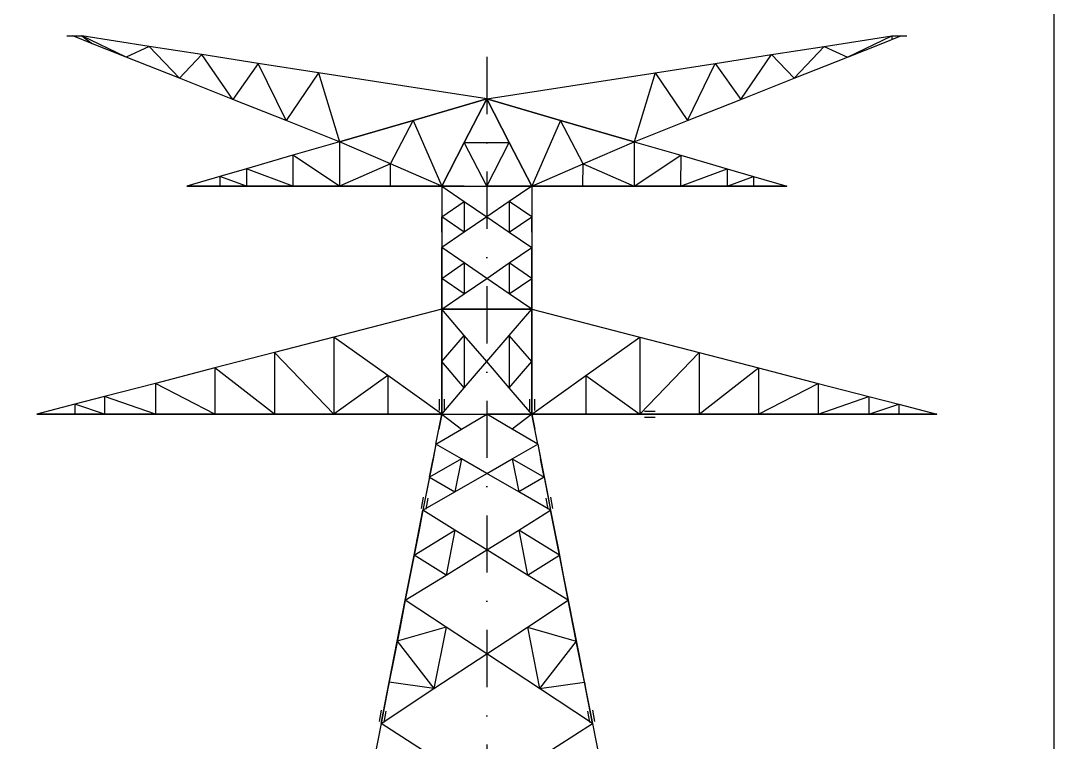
# Model space of a CAD drawing. Extents: x 630095 to 646315, y -4121 to 7359.
# Drawn here: x 644510 to 646315, y 1170 to 2430 of the extents above; entities that cross this region are included whole.
import ezdxf

# ---------------------------------------------------------------- set-up
doc = ezdxf.new("R2010")
doc.units = 0
doc.header["$LTSCALE"] = 200
doc.header["$MEASUREMENT"] = 0
doc.linetypes.add('DASHDOT', pattern=[1, 0.5, -0.25, 0, -0.25])
doc.layers.add('LS', color=7, linetype='CONTINUOUS')
doc.layers.add('MZ', color=6, linetype='DASHDOT')

msp = doc.modelspace()

# ---------------------------------------------------------------- linework, layer by layer
at = {"layer": 'LS', "color": 6, "ltscale": 0.01}
for p, q in [((644590.384, 2402.974), (644600.864, 2402.974)), ((644635.343, 2389.297), (644600.864, 2402.974)), ((644635.343, 2389.297), (644600.864, 2402.974)), ((644600.864, 2402.974), (644616.584, 2402.974)), ((644693.979, 2366.032), (644616.584, 2402.974)), ((644693.979, 2366.032), (644616.584, 2402.974)), ((644616.584, 2402.974), (644635.343, 2389.297)), ((644616.584, 2402.974), (644635.343, 2389.297)), ((644734.693, 2384.581), (644616.584, 2402.974)), ((644734.693, 2384.581), (644616.584, 2402.974)), ((645913.274, 2384.581), (646031.384, 2402.974)), ((645913.274, 2384.581), (646031.384, 2402.974)), ((645953.989, 2366.032), (646031.384, 2402.974)), ((645953.989, 2366.032), (646031.384, 2402.974)), ((646012.625, 2389.297), (646047.104, 2402.974)), ((646012.625, 2389.297), (646047.104, 2402.974)), ((646031.384, 2402.974), (646047.104, 2402.974)), ((646031.384, 2402.974), (646031.384, 2396.738)), ((646047.104, 2402.974), (646057.584, 2402.974)), ((644693.979, 2366.032), (644635.343, 2389.297)), ((644693.979, 2366.032), (644635.343, 2389.297)), ((644693.979, 2366.032), (644635.343, 2389.297)), ((644693.979, 2366.032), (644635.343, 2389.297)), ((644734.693, 2384.581), (644693.979, 2366.032)), ((644734.693, 2384.581), (644693.979, 2366.032)), ((644787.146, 2329.09), (644734.693, 2384.581)), ((644787.146, 2329.09), (644734.693, 2384.581)), ((644826.603, 2370.328), (644734.693, 2384.581)), ((644826.603, 2370.328), (644734.693, 2384.581)), ((644826.603, 2370.328), (644734.693, 2384.581)), ((644826.603, 2370.328), (644734.693, 2384.581)), ((645821.365, 2370.328), (645913.274, 2384.581)), ((645821.365, 2370.328), (645913.274, 2384.581)), ((645821.365, 2370.328), (645913.274, 2384.581)), ((645821.365, 2370.328), (645913.274, 2384.581)), ((645860.822, 2329.09), (645913.274, 2384.581)), ((645860.822, 2329.09), (645913.274, 2384.581)), ((645913.274, 2384.581), (645953.989, 2366.032)), ((645913.274, 2384.581), (645953.989, 2366.032)), ((645953.989, 2366.032), (646012.625, 2389.297)), ((645953.989, 2366.032), (646012.625, 2389.297)), ((645953.989, 2366.032), (646012.625, 2389.297)), ((645953.989, 2366.032), (646012.625, 2389.297)), ((644787.146, 2329.09), (644693.979, 2366.032)), ((644787.146, 2329.09), (644693.979, 2366.032)), ((644787.146, 2329.09), (644693.979, 2366.032)), ((644787.146, 2329.09), (644693.979, 2366.032)), ((644826.603, 2370.328), (644787.146, 2329.09)), ((644826.603, 2370.328), (644787.146, 2329.09)), ((644880.261, 2292.148), (644826.603, 2370.328)), ((644880.261, 2292.148), (644826.603, 2370.328)), ((644925.01, 2354.975), (644826.603, 2370.328)), ((644925.01, 2354.975), (644826.603, 2370.328)), ((644925.01, 2354.975), (644826.603, 2370.328)), ((644925.01, 2354.975), (644826.603, 2370.328)), ((645722.957, 2354.975), (645821.365, 2370.328)), ((645722.957, 2354.975), (645821.365, 2370.328)), ((645722.957, 2354.975), (645821.365, 2370.328)), ((645722.957, 2354.975), (645821.365, 2370.328)), ((645767.707, 2292.148), (645821.365, 2370.328)), ((645767.707, 2292.148), (645821.365, 2370.328)), ((645821.365, 2370.328), (645860.822, 2329.09)), ((645821.365, 2370.328), (645860.822, 2329.09)), ((645860.822, 2329.09), (645953.989, 2366.032)), ((645860.822, 2329.09), (645953.989, 2366.032)), ((645860.822, 2329.09), (645953.989, 2366.032)), ((645860.822, 2329.09), (645953.989, 2366.032)), ((644925.01, 2354.975), (644880.261, 2292.148)), ((644925.01, 2354.975), (644880.261, 2292.148)), ((644973.375, 2255.206), (644925.01, 2354.975)), ((644973.375, 2255.206), (644925.01, 2354.975)), ((645030.02, 2338.679), (644925.01, 2354.975)), ((645030.02, 2338.679), (644925.01, 2354.975)), ((645030.02, 2338.679), (644925.01, 2354.975)), ((645030.02, 2338.679), (644925.01, 2354.975)), ((645617.948, 2338.679), (645722.957, 2354.975)), ((645617.948, 2338.679), (645722.957, 2354.975)), ((645617.948, 2338.679), (645722.957, 2354.975)), ((645617.948, 2338.679), (645722.957, 2354.975)), ((645674.592, 2255.206), (645722.957, 2354.975)), ((645674.592, 2255.206), (645722.957, 2354.975)), ((645722.957, 2354.975), (645767.707, 2292.148)), ((645722.957, 2354.975), (645767.707, 2292.148)), ((644880.261, 2292.148), (644787.146, 2329.09)), ((644880.261, 2292.148), (644787.146, 2329.09)), ((644880.261, 2292.148), (644787.146, 2329.09)), ((644880.261, 2292.148), (644787.146, 2329.09)), ((645030.02, 2338.679), (644973.375, 2255.206)), ((645030.02, 2338.679), (644973.375, 2255.206)), ((645030.02, 2338.679), (645066.543, 2218.264)), ((645030.02, 2338.679), (645066.543, 2218.264)), ((645030.02, 2338.679), (645066.543, 2218.264)), ((645030.02, 2338.679), (645066.543, 2218.264)), ((645177.002, 2315.78), (645030.02, 2338.679)), ((645177.002, 2315.78), (645030.02, 2338.679)), ((645177.002, 2315.78), (645030.02, 2338.679)), ((645470.966, 2315.78), (645617.948, 2338.679)), ((645470.966, 2315.78), (645617.948, 2338.679)), ((645470.966, 2315.78), (645617.948, 2338.679)), ((645470.966, 2315.78), (645617.948, 2338.679)), ((645617.948, 2338.679), (645581.425, 2218.264)), ((645617.948, 2338.679), (645581.425, 2218.264)), ((645617.948, 2338.679), (645581.425, 2218.264)), ((645617.948, 2338.679), (645581.425, 2218.264)), ((645617.948, 2338.679), (645674.592, 2255.206)), ((645617.948, 2338.679), (645674.592, 2255.206)), ((645767.707, 2292.148), (645860.822, 2329.09)), ((645767.707, 2292.148), (645860.822, 2329.09)), ((645767.707, 2292.148), (645860.822, 2329.09)), ((645767.707, 2292.148), (645860.822, 2329.09)), ((645323.984, 2292.934), (645177.002, 2315.78)), ((645323.984, 2292.934), (645177.002, 2315.78)), ((645323.984, 2292.934), (645177.002, 2315.78)), ((645323.984, 2292.934), (645470.966, 2315.78)), ((645323.984, 2292.934), (645470.966, 2315.78)), ((645323.984, 2292.934), (645470.966, 2315.78)), ((645323.984, 2292.934), (645470.966, 2315.78)), ((645323.984, 2292.934), (645195.237, 2255.625)), ((645323.984, 2292.934), (645195.237, 2255.625)), ((645195.237, 2255.625), (645323.984, 2292.934)), ((645195.237, 2255.625), (645323.984, 2292.934)), ((645323.984, 2292.934), (645284.684, 2216.954)), ((645323.984, 2292.934), (645284.684, 2216.954)), ((645284.684, 2216.954), (645323.984, 2292.934)), ((645284.684, 2216.954), (645323.984, 2292.934)), ((645323.984, 2292.934), (645363.284, 2216.954)), ((645323.984, 2292.934), (645363.284, 2216.954)), ((645323.984, 2292.934), (645452.731, 2255.625)), ((645323.984, 2292.934), (645452.731, 2255.625)), ((645363.284, 2216.954), (645323.984, 2292.934)), ((645363.284, 2216.954), (645323.984, 2292.934)), ((645452.731, 2255.625), (645323.984, 2292.934)), ((645452.731, 2255.625), (645323.984, 2292.934)), ((644973.375, 2255.206), (644880.261, 2292.148)), ((644973.375, 2255.206), (644880.261, 2292.148)), ((644973.375, 2255.206), (644880.261, 2292.148)), ((644973.375, 2255.206), (644880.261, 2292.148)), ((645674.592, 2255.206), (645767.707, 2292.148)), ((645674.592, 2255.206), (645767.707, 2292.148)), ((645674.592, 2255.206), (645767.707, 2292.148)), ((645674.592, 2255.206), (645767.707, 2292.148)), ((645066.543, 2218.264), (644973.375, 2255.206)), ((645066.543, 2218.264), (644973.375, 2255.206)), ((645066.543, 2218.264), (644973.375, 2255.206)), ((645066.543, 2218.264), (644973.375, 2255.206)), ((645195.237, 2255.625), (645066.543, 2218.264)), ((645195.237, 2255.625), (645066.543, 2218.264)), ((645066.543, 2218.264), (645195.237, 2255.625)), ((645066.543, 2218.264), (645195.237, 2255.625)), ((645155.937, 2179.645), (645195.237, 2255.625)), ((645155.937, 2179.645), (645195.237, 2255.625)), ((645195.237, 2255.625), (645245.384, 2140.974)), ((645195.237, 2255.625), (645245.384, 2140.974)), ((645452.731, 2255.625), (645402.584, 2140.974)), ((645452.731, 2255.625), (645402.584, 2140.974)), ((645452.731, 2255.625), (645581.425, 2218.264)), ((645452.731, 2255.625), (645581.425, 2218.264)), ((645492.031, 2179.645), (645452.731, 2255.625)), ((645492.031, 2179.645), (645452.731, 2255.625)), ((645581.425, 2218.264), (645452.731, 2255.625)), ((645581.425, 2218.264), (645452.731, 2255.625)), ((645581.425, 2218.264), (645674.592, 2255.206)), ((645581.425, 2218.264), (645674.592, 2255.206)), ((645581.425, 2218.264), (645674.592, 2255.206)), ((645581.425, 2218.264), (645674.592, 2255.206)), ((645066.543, 2218.264), (644985.375, 2194.736)), ((645066.543, 2218.264), (644985.375, 2194.736)), ((645155.937, 2179.645), (645066.543, 2218.264)), ((645155.937, 2179.645), (645066.543, 2218.264)), ((645066.543, 2218.264), (645066.543, 2140.974)), ((645066.543, 2218.264), (645066.543, 2140.974)), ((645155.937, 2179.645), (645066.543, 2218.264)), ((645155.937, 2179.645), (645066.543, 2218.264)), ((645066.543, 2218.264), (645066.543, 2140.974)), ((645066.543, 2218.264), (645066.543, 2140.974)), ((645284.684, 2216.954), (645245.384, 2140.974)), ((645284.684, 2216.954), (645245.384, 2140.974)), ((645245.384, 2140.974), (645284.684, 2216.954)), ((645245.384, 2140.974), (645284.684, 2216.954)), ((645323.984, 2140.974), (645284.684, 2216.954)), ((645323.984, 2140.974), (645284.684, 2216.954)), ((645284.684, 2216.954), (645363.284, 2216.954)), ((645284.684, 2216.954), (645363.284, 2216.954)), ((645323.984, 2140.974), (645363.284, 2216.954)), ((645323.984, 2140.974), (645363.284, 2216.954)), ((645363.284, 2216.954), (645402.584, 2140.974)), ((645363.284, 2216.954), (645402.584, 2140.974)), ((645402.584, 2140.974), (645363.284, 2216.954)), ((645402.584, 2140.974), (645363.284, 2216.954)), ((645492.031, 2179.645), (645581.425, 2218.264)), ((645492.031, 2179.645), (645581.425, 2218.264)), ((645492.031, 2179.645), (645581.425, 2218.264)), ((645492.031, 2179.645), (645581.425, 2218.264)), ((645581.425, 2218.264), (645581.425, 2140.974)), ((645581.425, 2218.264), (645581.425, 2140.974)), ((645581.425, 2218.264), (645581.425, 2140.974)), ((645581.425, 2218.264), (645581.425, 2140.974)), ((645581.425, 2218.264), (645662.593, 2194.736)), ((645581.425, 2218.264), (645662.593, 2194.736)), ((644985.375, 2194.736), (644904.26, 2171.208)), ((644985.375, 2194.736), (644904.26, 2171.208)), ((645066.543, 2140.974), (644985.375, 2194.736)), ((645066.543, 2140.974), (644985.375, 2194.736)), ((644985.375, 2194.736), (644985.427, 2140.974)), ((644985.375, 2194.736), (644985.427, 2140.974)), ((645581.425, 2140.974), (645662.593, 2194.736)), ((645581.425, 2140.974), (645662.593, 2194.736)), ((645662.593, 2194.736), (645662.54, 2140.974)), ((645662.593, 2194.736), (645662.54, 2140.974)), ((645662.593, 2194.736), (645743.708, 2171.208)), ((645662.593, 2194.736), (645743.708, 2171.208)), ((644904.26, 2171.208), (644857.938, 2157.794)), ((644904.26, 2171.208), (644857.938, 2157.794)), ((644985.427, 2140.974), (644904.26, 2171.208)), ((644985.427, 2140.974), (644904.26, 2171.208)), ((644904.26, 2171.208), (644904.312, 2140.974)), ((644904.26, 2171.208), (644904.312, 2140.974)), ((644904.26, 2171.208), (644904.312, 2140.974)), ((645155.937, 2179.645), (645066.543, 2140.974)), ((645155.937, 2179.645), (645066.543, 2140.974)), ((645245.384, 2140.974), (645155.937, 2179.645)), ((645245.384, 2140.974), (645155.937, 2179.645)), ((645245.384, 2140.974), (645155.937, 2179.645)), ((645245.384, 2140.974), (645155.937, 2179.645)), ((645155.989, 2140.974), (645155.937, 2179.645)), ((645155.989, 2140.974), (645155.937, 2179.645)), ((645402.584, 2140.974), (645492.031, 2179.645)), ((645402.584, 2140.974), (645492.031, 2179.645)), ((645402.584, 2140.974), (645492.031, 2179.645)), ((645402.584, 2140.974), (645492.031, 2179.645)), ((645491.978, 2140.974), (645492.031, 2179.645)), ((645491.978, 2140.974), (645492.031, 2179.645)), ((645492.031, 2179.645), (645581.425, 2140.974)), ((645492.031, 2179.645), (645581.425, 2140.974)), ((645662.54, 2140.974), (645743.708, 2171.208)), ((645662.54, 2140.974), (645743.708, 2171.208)), ((645743.708, 2171.208), (645743.655, 2140.974)), ((645743.708, 2171.208), (645743.655, 2140.974)), ((645743.708, 2171.208), (645743.655, 2140.974)), ((645743.708, 2171.208), (645790.029, 2157.794)), ((645743.708, 2171.208), (645790.029, 2157.794)), ((644857.938, 2157.794), (644799.984, 2140.974)), ((644857.938, 2157.794), (644799.984, 2140.974)), ((644904.312, 2140.974), (644857.938, 2157.794)), ((644904.312, 2140.974), (644857.938, 2157.794)), ((644857.938, 2157.794), (644857.938, 2140.974)), ((644857.938, 2157.794), (644857.938, 2140.974)), ((645743.655, 2140.974), (645790.029, 2157.794)), ((645743.655, 2140.974), (645790.029, 2157.794)), ((645790.029, 2157.794), (645790.029, 2140.974)), ((645790.029, 2157.794), (645790.029, 2140.974)), ((645790.029, 2157.794), (645847.984, 2140.974)), ((645790.029, 2157.794), (645847.984, 2140.974)), ((644799.984, 2140.974), (644857.938, 2140.974)), ((644857.938, 2140.974), (644799.984, 2140.974)), ((644857.938, 2140.974), (644799.984, 2140.974)), ((644857.938, 2140.974), (644799.984, 2140.974)), ((644857.938, 2140.974), (644904.312, 2140.974)), ((644904.312, 2140.974), (644857.938, 2140.974)), ((644904.312, 2140.974), (644857.938, 2140.974)), ((644904.312, 2140.974), (644857.938, 2140.974)), ((644904.312, 2140.974), (644985.427, 2140.974)), ((644985.427, 2140.974), (644904.312, 2140.974)), ((644985.427, 2140.974), (644904.312, 2140.974)), ((644985.427, 2140.974), (644904.312, 2140.974)), ((644985.427, 2140.974), (645066.543, 2140.974)), ((645066.543, 2140.974), (644985.427, 2140.974)), ((645066.543, 2140.974), (644985.427, 2140.974)), ((645066.543, 2140.974), (644985.427, 2140.974)), ((645066.543, 2140.974), (645155.989, 2140.974)), ((645155.989, 2140.974), (645066.543, 2140.974)), ((645155.989, 2140.974), (645066.543, 2140.974)), ((645155.989, 2140.974), (645066.543, 2140.974)), ((645155.989, 2140.974), (645245.384, 2140.974)), ((645245.384, 2140.974), (645155.989, 2140.974)), ((645245.384, 2140.974), (645155.989, 2140.974)), ((645245.384, 2140.974), (645155.989, 2140.974)), ((645245.384, 2140.974), (645245.384, 2087.264)), ((645245.384, 2140.974), (645245.384, 2087.264)), ((645245.384, 2140.974), (645284.684, 2114.145)), ((645245.384, 2140.974), (645284.684, 2114.145)), ((645245.384, 2140.974), (645245.384, 2114.145)), ((645245.384, 2140.974), (645245.384, 2114.145)), ((645245.384, 2140.974), (645323.984, 2140.974)), ((645245.384, 2140.974), (645323.984, 2140.974)), ((645284.684, 2140.974), (645245.384, 2140.974)), ((645245.384, 2140.974), (645284.684, 2140.974)), ((645245.384, 2140.974), (645284.684, 2140.974)), ((645245.384, 2140.974), (645284.684, 2140.974)), ((645284.684, 2140.974), (645363.284, 2140.974)), ((645284.684, 2140.974), (645363.284, 2140.974)), ((645284.684, 2140.974), (645323.984, 2140.974)), ((645284.684, 2140.974), (645323.984, 2140.974)), ((645323.984, 2140.974), (645402.584, 2140.974)), ((645323.984, 2140.974), (645402.584, 2140.974)), ((645363.284, 2140.974), (645323.984, 2140.974)), ((645363.284, 2140.974), (645323.984, 2140.974)), ((645402.584, 2140.974), (645363.284, 2114.145)), ((645402.584, 2140.974), (645363.284, 2114.145)), ((645363.284, 2140.974), (645402.584, 2140.974)), ((645363.284, 2140.974), (645402.584, 2140.974)), ((645402.584, 2140.974), (645363.284, 2140.974)), ((645402.584, 2140.974), (645363.284, 2140.974)), ((645402.584, 2140.974), (645402.584, 2087.264)), ((645402.584, 2140.974), (645402.584, 2087.264)), ((645402.584, 2140.974), (645402.584, 2114.145)), ((645402.584, 2140.974), (645402.584, 2114.145)), ((645402.584, 2140.974), (645491.978, 2140.974)), ((645491.978, 2140.974), (645402.584, 2140.974)), ((645402.584, 2140.974), (645491.978, 2140.974)), ((645402.584, 2140.974), (645491.978, 2140.974)), ((645491.978, 2140.974), (645581.425, 2140.974)), ((645581.425, 2140.974), (645491.978, 2140.974)), ((645491.978, 2140.974), (645581.425, 2140.974)), ((645491.978, 2140.974), (645581.425, 2140.974)), ((645581.425, 2140.974), (645662.54, 2140.974)), ((645662.54, 2140.974), (645581.425, 2140.974)), ((645581.425, 2140.974), (645662.54, 2140.974)), ((645581.425, 2140.974), (645662.54, 2140.974)), ((645662.54, 2140.974), (645743.655, 2140.974)), ((645743.655, 2140.974), (645662.54, 2140.974)), ((645662.54, 2140.974), (645743.655, 2140.974)), ((645662.54, 2140.974), (645743.655, 2140.974)), ((645743.655, 2140.974), (645790.029, 2140.974)), ((645790.029, 2140.974), (645743.655, 2140.974)), ((645743.655, 2140.974), (645790.029, 2140.974)), ((645743.655, 2140.974), (645790.029, 2140.974)), ((645790.029, 2140.974), (645847.984, 2140.974)), ((645847.984, 2140.974), (645790.029, 2140.974)), ((645790.029, 2140.974), (645847.984, 2140.974)), ((645790.029, 2140.974), (645847.984, 2140.974)), ((645245.384, 2087.264), (645284.684, 2114.145)), ((645245.384, 2087.264), (645284.684, 2114.145)), ((645245.384, 2114.145), (645245.384, 2087.264)), ((645245.384, 2114.145), (645245.384, 2087.264)), ((645245.384, 2114.145), (645245.384, 2060.382)), ((645245.384, 2114.145), (645245.384, 2060.382)), ((645245.384, 2114.145), (645245.384, 2087.264)), ((645245.384, 2114.145), (645245.384, 2087.264)), ((645284.684, 2114.145), (645284.684, 2060.382)), ((645284.684, 2114.145), (645284.684, 2060.382)), ((645284.684, 2114.145), (645323.984, 2087.264)), ((645284.684, 2114.145), (645323.984, 2087.264)), ((645363.284, 2114.145), (645323.984, 2087.264)), ((645363.284, 2114.145), (645323.984, 2087.264)), ((645363.284, 2114.145), (645363.284, 2060.382)), ((645363.284, 2114.145), (645363.284, 2060.382)), ((645402.584, 2087.264), (645363.284, 2114.145)), ((645402.584, 2087.264), (645363.284, 2114.145)), ((645402.584, 2114.145), (645402.584, 2087.264)), ((645402.584, 2114.145), (645402.584, 2087.264)), ((645402.584, 2114.145), (645402.584, 2060.382)), ((645402.584, 2114.145), (645402.584, 2060.382)), ((645402.584, 2114.145), (645402.584, 2087.264)), ((645402.584, 2114.145), (645402.584, 2087.264)), ((645284.684, 2060.382), (645245.384, 2087.264)), ((645284.684, 2060.382), (645245.384, 2087.264)), ((645245.384, 2060.382), (645245.384, 2087.264)), ((645245.384, 2060.382), (645245.384, 2087.264)), ((645245.384, 2087.264), (645245.384, 2033.554)), ((645245.384, 2087.264), (645245.384, 2033.554)), ((645245.384, 2087.264), (645245.384, 2060.382)), ((645245.384, 2087.264), (645245.384, 2060.382)), ((645323.984, 2087.264), (645284.684, 2060.382)), ((645323.984, 2087.264), (645284.684, 2060.382)), ((645323.984, 2087.264), (645363.284, 2060.382)), ((645323.984, 2087.264), (645363.284, 2060.382)), ((645363.284, 2060.382), (645402.584, 2087.264)), ((645363.284, 2060.382), (645402.584, 2087.264)), ((645402.584, 2060.382), (645402.584, 2087.264)), ((645402.584, 2060.382), (645402.584, 2087.264)), ((645402.584, 2087.264), (645402.584, 2033.554)), ((645402.584, 2087.264), (645402.584, 2033.554)), ((645402.584, 2087.264), (645402.584, 2060.382)), ((645402.584, 2087.264), (645402.584, 2060.382)), ((645284.684, 2060.382), (645245.384, 2033.554)), ((645284.684, 2060.382), (645245.384, 2033.554)), ((645245.384, 2060.382), (645245.384, 2033.554)), ((645245.384, 2060.382), (645245.384, 2033.554)), ((645363.284, 2060.382), (645402.584, 2033.554)), ((645363.284, 2060.382), (645402.584, 2033.554)), ((645402.584, 2060.382), (645402.584, 2033.554)), ((645402.584, 2060.382), (645402.584, 2033.554)), ((645245.384, 1979.844), (645245.384, 2033.554)), ((645245.384, 1979.844), (645245.384, 2033.554)), ((645284.684, 2006.725), (645245.384, 2033.554)), ((645284.684, 2006.725), (645245.384, 2033.554)), ((645245.384, 2033.554), (645245.384, 2006.725)), ((645245.384, 2033.554), (645245.384, 2006.725)), ((645363.284, 2006.725), (645402.584, 2033.554)), ((645363.284, 2006.725), (645402.584, 2033.554)), ((645402.584, 1979.844), (645402.584, 2033.554)), ((645402.584, 1979.844), (645402.584, 2033.554)), ((645402.584, 2033.554), (645402.584, 2006.725)), ((645402.584, 2033.554), (645402.584, 2006.725)), ((645245.384, 1979.844), (645284.684, 2006.725)), ((645245.384, 1979.844), (645284.684, 2006.725)), ((645245.384, 1979.844), (645245.384, 2006.725)), ((645245.384, 1979.844), (645245.384, 2006.725)), ((645245.384, 2006.725), (645245.384, 1952.962)), ((645245.384, 2006.725), (645245.384, 1952.962)), ((645245.384, 2006.725), (645245.384, 1979.844)), ((645245.384, 2006.725), (645245.384, 1979.844)), ((645284.684, 2006.725), (645284.684, 1952.962)), ((645284.684, 2006.725), (645284.684, 1952.962)), ((645323.984, 1979.844), (645284.684, 2006.725)), ((645323.984, 1979.844), (645284.684, 2006.725)), ((645323.984, 1979.844), (645363.284, 2006.725)), ((645323.984, 1979.844), (645363.284, 2006.725)), ((645402.584, 1979.844), (645363.284, 2006.725)), ((645402.584, 1979.844), (645363.284, 2006.725)), ((645363.284, 2006.725), (645363.284, 1952.962)), ((645363.284, 2006.725), (645363.284, 1952.962)), ((645402.584, 1979.844), (645402.584, 2006.725)), ((645402.584, 1979.844), (645402.584, 2006.725)), ((645402.584, 2006.725), (645402.584, 1952.962)), ((645402.584, 2006.725), (645402.584, 1952.962)), ((645402.584, 2006.725), (645402.584, 1979.844)), ((645402.584, 2006.725), (645402.584, 1979.844)), ((645284.684, 1952.962), (645245.384, 1979.844)), ((645284.684, 1952.962), (645245.384, 1979.844)), ((645245.384, 1952.962), (645245.384, 1979.844)), ((645245.384, 1952.962), (645245.384, 1979.844)), ((645245.384, 1926.134), (645245.384, 1979.844)), ((645245.384, 1926.134), (645245.384, 1979.844)), ((645245.384, 1979.844), (645245.384, 1952.962)), ((645245.384, 1979.844), (645245.384, 1952.962)), ((645284.684, 1952.962), (645323.984, 1979.844)), ((645284.684, 1952.962), (645323.984, 1979.844)), ((645363.284, 1952.962), (645323.984, 1979.844)), ((645363.284, 1952.962), (645323.984, 1979.844)), ((645363.284, 1952.962), (645402.584, 1979.844)), ((645363.284, 1952.962), (645402.584, 1979.844)), ((645402.584, 1952.962), (645402.584, 1979.844)), ((645402.584, 1952.962), (645402.584, 1979.844)), ((645402.584, 1926.134), (645402.584, 1979.844)), ((645402.584, 1926.134), (645402.584, 1979.844)), ((645402.584, 1979.844), (645402.584, 1952.962)), ((645402.584, 1979.844), (645402.584, 1952.962)), ((645245.384, 1926.134), (645284.684, 1952.962)), ((645245.384, 1926.134), (645284.684, 1952.962)), ((645245.384, 1952.962), (645245.384, 1926.134)), ((645245.384, 1952.962), (645245.384, 1926.134)), ((645402.584, 1926.134), (645363.284, 1952.962)), ((645402.584, 1926.134), (645363.284, 1952.962)), ((645402.584, 1952.962), (645402.584, 1926.134)), ((645402.584, 1952.962), (645402.584, 1926.134)), ((645245.384, 1926.134), (645151.064, 1901.663)), ((645245.384, 1926.134), (645151.064, 1901.663)), ((645245.384, 1926.134), (645151.064, 1901.663)), ((645245.384, 1926.134), (645151.064, 1901.663)), ((645245.384, 1926.134), (645402.584, 1926.134)), ((645245.384, 1926.134), (645402.584, 1926.134)), ((645245.384, 1926.134), (645402.584, 1926.134)), ((645402.584, 1926.134), (645245.384, 1926.134)), ((645245.384, 1834.434), (645245.384, 1926.134)), ((645245.384, 1834.434), (645245.384, 1926.134)), ((645284.684, 1880.284), (645245.384, 1926.134)), ((645284.684, 1880.284), (645245.384, 1926.134)), ((645245.384, 1926.134), (645245.384, 1880.284)), ((645245.384, 1926.134), (645245.384, 1880.284)), ((645363.284, 1880.284), (645402.584, 1926.134)), ((645363.284, 1880.284), (645402.584, 1926.134)), ((645402.584, 1926.134), (645496.904, 1901.663)), ((645402.584, 1926.134), (645496.904, 1901.663)), ((645402.584, 1834.434), (645402.584, 1926.134)), ((645402.584, 1834.434), (645402.584, 1926.134)), ((645402.584, 1926.134), (645402.584, 1880.284)), ((645402.584, 1926.134), (645402.584, 1880.284)), ((645402.584, 1926.134), (645496.904, 1901.663)), ((645402.584, 1926.134), (645496.904, 1901.663)), ((645151.064, 1901.663), (645056.744, 1877.244)), ((645151.064, 1901.663), (645056.744, 1877.244)), ((645151.064, 1901.663), (645056.744, 1877.244)), ((645151.064, 1901.663), (645056.744, 1877.244)), ((645496.904, 1901.663), (645591.224, 1877.244)), ((645496.904, 1901.663), (645591.224, 1877.244)), ((645496.904, 1901.663), (645591.224, 1877.244)), ((645496.904, 1901.663), (645591.224, 1877.244)), ((645245.384, 1834.434), (645284.684, 1880.284)), ((645245.384, 1834.434), (645284.684, 1880.284)), ((645245.384, 1834.434), (645245.384, 1880.284)), ((645245.384, 1834.434), (645245.384, 1880.284)), ((645245.384, 1880.284), (645245.384, 1788.584)), ((645245.384, 1880.284), (645245.384, 1788.584)), ((645245.384, 1880.284), (645245.384, 1834.434)), ((645245.384, 1880.284), (645245.384, 1834.434)), ((645284.684, 1880.284), (645284.684, 1788.584)), ((645284.684, 1880.284), (645284.684, 1788.584)), ((645323.984, 1834.434), (645284.684, 1880.284)), ((645323.984, 1834.434), (645284.684, 1880.284)), ((645323.984, 1834.434), (645363.284, 1880.284)), ((645323.984, 1834.434), (645363.284, 1880.284)), ((645402.584, 1834.434), (645363.284, 1880.284)), ((645402.584, 1834.434), (645363.284, 1880.284)), ((645363.284, 1880.284), (645363.284, 1788.584)), ((645363.284, 1880.284), (645363.284, 1788.584)), ((645402.584, 1834.434), (645402.584, 1880.284)), ((645402.584, 1834.434), (645402.584, 1880.284)), ((645402.584, 1880.284), (645402.584, 1788.584)), ((645402.584, 1880.284), (645402.584, 1788.584)), ((645402.584, 1880.284), (645402.584, 1834.434)), ((645402.584, 1880.284), (645402.584, 1834.434)), ((645056.744, 1877.244), (644952.992, 1850.311)), ((645056.744, 1877.244), (644952.992, 1850.311)), ((645151.064, 1809.963), (645056.744, 1877.244)), ((645151.064, 1809.963), (645056.744, 1877.244)), ((645056.744, 1877.244), (645056.744, 1742.734)), ((645056.744, 1877.244), (645056.744, 1742.734)), ((645151.064, 1809.963), (645056.744, 1877.244)), ((645151.064, 1809.963), (645056.744, 1877.244)), ((645056.744, 1877.244), (645056.744, 1742.734)), ((645056.744, 1877.244), (645056.744, 1742.734)), ((645496.904, 1809.963), (645591.224, 1877.244)), ((645496.904, 1809.963), (645591.224, 1877.244)), ((645496.904, 1809.963), (645591.224, 1877.244)), ((645496.904, 1809.963), (645591.224, 1877.244)), ((645591.224, 1877.244), (645591.224, 1742.734)), ((645591.224, 1877.244), (645591.224, 1742.734)), ((645591.224, 1877.244), (645591.224, 1742.734)), ((645591.224, 1877.244), (645591.224, 1742.734)), ((645591.224, 1877.244), (645694.976, 1850.311)), ((645591.224, 1877.244), (645694.976, 1850.311)), ((644952.992, 1850.311), (644849.24, 1823.43)), ((644952.992, 1850.311), (644849.24, 1823.43)), ((645056.744, 1742.734), (644952.992, 1850.311)), ((645056.744, 1742.734), (644952.992, 1850.311)), ((644952.992, 1850.311), (644952.992, 1742.734)), ((644952.992, 1850.311), (644952.992, 1742.734)), ((645591.224, 1742.734), (645694.976, 1850.311)), ((645591.224, 1742.734), (645694.976, 1850.311)), ((645694.976, 1850.311), (645694.976, 1742.734)), ((645694.976, 1850.311), (645694.976, 1742.734)), ((645694.976, 1850.311), (645798.728, 1823.43)), ((645694.976, 1850.311), (645798.728, 1823.43)), ((644849.24, 1823.43), (644745.488, 1796.548)), ((644849.24, 1823.43), (644745.488, 1796.548)), ((644952.992, 1742.734), (644849.24, 1823.43)), ((644952.992, 1742.734), (644849.24, 1823.43)), ((644849.24, 1823.43), (644849.24, 1742.734)), ((644849.24, 1823.43), (644849.24, 1742.734)), ((645284.684, 1788.584), (645245.384, 1834.434)), ((645284.684, 1788.584), (645245.384, 1834.434)), ((645245.384, 1788.584), (645245.384, 1834.434)), ((645245.384, 1788.584), (645245.384, 1834.434)), ((645245.384, 1742.734), (645245.384, 1834.434)), ((645245.384, 1742.734), (645245.384, 1834.434)), ((645245.384, 1834.434), (645245.384, 1788.584)), ((645245.384, 1834.434), (645245.384, 1788.584)), ((645284.684, 1788.584), (645323.984, 1834.434)), ((645284.684, 1788.584), (645323.984, 1834.434)), ((645363.284, 1788.584), (645323.984, 1834.434)), ((645363.284, 1788.584), (645323.984, 1834.434)), ((645363.284, 1788.584), (645402.584, 1834.434)), ((645363.284, 1788.584), (645402.584, 1834.434)), ((645402.584, 1788.584), (645402.584, 1834.434)), ((645402.584, 1788.584), (645402.584, 1834.434)), ((645402.584, 1742.734), (645402.584, 1834.434)), ((645402.584, 1742.734), (645402.584, 1834.434)), ((645402.584, 1834.434), (645402.584, 1788.584)), ((645402.584, 1834.434), (645402.584, 1788.584)), ((645694.976, 1742.734), (645798.728, 1823.43)), ((645694.976, 1742.734), (645798.728, 1823.43)), ((645798.728, 1823.43), (645798.728, 1742.734)), ((645798.728, 1823.43), (645798.728, 1742.734)), ((645798.728, 1823.43), (645902.48, 1796.548)), ((645798.728, 1823.43), (645902.48, 1796.548)), ((645151.064, 1809.963), (645056.744, 1742.734)), ((645151.064, 1809.963), (645056.744, 1742.734)), ((645245.384, 1742.734), (645151.064, 1809.963)), ((645245.384, 1742.734), (645151.064, 1809.963)), ((645245.384, 1742.734), (645151.064, 1809.963)), ((645245.384, 1742.734), (645151.064, 1809.963)), ((645151.064, 1809.963), (645151.064, 1742.734)), ((645151.064, 1809.963), (645151.064, 1742.734)), ((645402.584, 1742.734), (645496.904, 1809.963)), ((645402.584, 1742.734), (645496.904, 1809.963)), ((645402.584, 1742.734), (645496.904, 1809.963)), ((645402.584, 1742.734), (645496.904, 1809.963)), ((645496.904, 1809.963), (645591.224, 1742.734)), ((645496.904, 1809.963), (645591.224, 1742.734)), ((645496.904, 1809.963), (645496.904, 1742.734)), ((645496.904, 1809.963), (645496.904, 1742.734)), ((644745.488, 1796.548), (644656.565, 1773.492)), ((644745.488, 1796.548), (644656.565, 1773.492)), ((644849.24, 1742.734), (644745.488, 1796.548)), ((644849.24, 1742.734), (644745.488, 1796.548)), ((644745.488, 1796.548), (644745.488, 1742.734)), ((644745.488, 1796.548), (644745.488, 1742.734)), ((644745.488, 1796.548), (644745.488, 1742.734)), ((645245.384, 1742.734), (645284.684, 1788.584)), ((645245.384, 1742.734), (645284.684, 1788.584)), ((645245.384, 1788.584), (645245.384, 1742.734)), ((645245.384, 1788.584), (645245.384, 1742.734)), ((645402.584, 1742.734), (645363.284, 1788.584)), ((645402.584, 1742.734), (645363.284, 1788.584)), ((645402.584, 1788.584), (645402.584, 1742.734)), ((645402.584, 1788.584), (645402.584, 1742.734)), ((645798.728, 1742.734), (645902.48, 1796.548)), ((645798.728, 1742.734), (645902.48, 1796.548)), ((645902.48, 1796.548), (645902.48, 1742.734)), ((645902.48, 1796.548), (645902.48, 1742.734)), ((645902.48, 1796.548), (645902.48, 1742.734)), ((645902.48, 1796.548), (645991.403, 1773.492)), ((645902.48, 1796.548), (645991.403, 1773.492)), ((644656.565, 1773.492), (644604.689, 1760.026)), ((644656.565, 1773.492), (644604.689, 1760.026)), ((644745.488, 1742.734), (644656.565, 1773.492)), ((644745.488, 1742.734), (644656.565, 1773.492)), ((644656.565, 1773.492), (644656.565, 1742.734)), ((644656.565, 1773.492), (644656.565, 1742.734)), ((645240.914, 1769.022), (645240.893, 1749.031)), ((645249.298, 1769.013), (645249.277, 1749.022)), ((645398.669, 1769.013), (645398.69, 1749.022)), ((645407.053, 1769.022), (645407.074, 1749.031)), ((645902.48, 1742.734), (645991.403, 1773.492)), ((645902.48, 1742.734), (645991.403, 1773.492)), ((645991.403, 1773.492), (645991.403, 1742.734)), ((645991.403, 1773.492), (645991.403, 1742.734)), ((645991.403, 1773.492), (646043.279, 1760.026)), ((645991.403, 1773.492), (646043.279, 1760.026)), ((644604.689, 1760.026), (644537.984, 1742.734)), ((644604.689, 1760.026), (644537.984, 1742.734)), ((644656.565, 1742.734), (644604.689, 1760.026)), ((644656.565, 1742.734), (644604.689, 1760.026)), ((644604.689, 1760.026), (644604.689, 1742.734)), ((644604.689, 1760.026), (644604.689, 1742.734)), ((645991.403, 1742.734), (646043.279, 1760.026)), ((645991.403, 1742.734), (646043.279, 1760.026)), ((646043.279, 1760.026), (646043.279, 1742.734)), ((646043.279, 1760.026), (646043.279, 1742.734)), ((646043.279, 1760.026), (646109.984, 1742.734)), ((646043.279, 1760.026), (646109.984, 1742.734)), ((644537.984, 1742.734), (644604.689, 1742.734)), ((644604.689, 1742.734), (644537.984, 1742.734)), ((644604.689, 1742.734), (644537.984, 1742.734)), ((644604.689, 1742.734), (644537.984, 1742.734)), ((644604.689, 1742.734), (644656.565, 1742.734)), ((644656.565, 1742.734), (644604.689, 1742.734)), ((644656.565, 1742.734), (644604.689, 1742.734)), ((644656.565, 1742.734), (644604.689, 1742.734)), ((644656.565, 1742.734), (644745.488, 1742.734)), ((644745.488, 1742.734), (644656.565, 1742.734)), ((644745.488, 1742.734), (644656.565, 1742.734)), ((644745.488, 1742.734), (644656.565, 1742.734)), ((644745.488, 1742.734), (644849.24, 1742.734)), ((644849.24, 1742.734), (644745.488, 1742.734)), ((644849.24, 1742.734), (644745.488, 1742.734)), ((644849.24, 1742.734), (644745.488, 1742.734)), ((644849.24, 1742.734), (644952.992, 1742.734)), ((644952.992, 1742.734), (644849.24, 1742.734)), ((644952.992, 1742.734), (644849.24, 1742.734)), ((644952.992, 1742.734), (644849.24, 1742.734)), ((644952.992, 1742.734), (645056.744, 1742.734)), ((645056.744, 1742.734), (644952.992, 1742.734)), ((645056.744, 1742.734), (644952.992, 1742.734)), ((645056.744, 1742.734), (644952.992, 1742.734)), ((645056.744, 1742.734), (645151.064, 1742.734)), ((645151.064, 1742.734), (645056.744, 1742.734)), ((645151.064, 1742.734), (645056.744, 1742.734)), ((645151.064, 1742.734), (645056.744, 1742.734)), ((645151.064, 1742.734), (645245.384, 1742.734)), ((645245.384, 1742.734), (645151.064, 1742.734)), ((645245.384, 1742.734), (645151.064, 1742.734)), ((645245.384, 1742.734), (645151.064, 1742.734)), ((645235.113, 1690.334), (645245.384, 1742.734)), ((645235.113, 1690.334), (645245.384, 1742.734)), ((645240.249, 1716.534), (645245.384, 1742.734)), ((645240.249, 1716.534), (645245.384, 1742.734)), ((645245.384, 1742.734), (645240.249, 1716.534)), ((645245.384, 1742.734), (645240.249, 1716.534)), ((645245.384, 1742.734), (645323.984, 1742.734)), ((645245.384, 1742.734), (645284.684, 1742.734)), ((645245.384, 1742.734), (645284.684, 1742.734)), ((645245.384, 1742.734), (645284.684, 1742.734)), ((645245.384, 1742.734), (645284.684, 1742.734)), ((645245.384, 1742.734), (645323.984, 1742.734)), ((645245.384, 1742.734), (645323.984, 1742.734)), ((645245.384, 1742.734), (645323.984, 1742.734)), ((645245.384, 1742.734), (645284.684, 1742.734)), ((645245.384, 1742.734), (645284.684, 1742.734)), ((645245.384, 1742.734), (645284.684, 1742.734)), ((645245.384, 1742.734), (645284.684, 1742.734)), ((645245.384, 1742.734), (645279.549, 1716.534)), ((645245.384, 1742.734), (645279.549, 1716.534)), ((645279.549, 1716.534), (645323.984, 1742.734)), ((645279.549, 1716.534), (645323.984, 1742.734)), ((645284.684, 1742.734), (645363.284, 1742.734)), ((645284.684, 1742.734), (645363.284, 1742.734)), ((645284.684, 1742.734), (645323.984, 1742.734)), ((645284.684, 1742.734), (645323.984, 1742.734)), ((645284.684, 1742.734), (645363.284, 1742.734)), ((645284.684, 1742.734), (645363.284, 1742.734)), ((645284.684, 1742.734), (645323.984, 1742.734)), ((645284.684, 1742.734), (645323.984, 1742.734)), ((645323.984, 1742.734), (645402.584, 1742.734)), ((645363.284, 1742.734), (645323.984, 1742.734)), ((645363.284, 1742.734), (645323.984, 1742.734)), ((645323.984, 1742.734), (645402.584, 1742.734)), ((645323.984, 1742.734), (645402.584, 1742.734)), ((645323.984, 1742.734), (645402.584, 1742.734)), ((645363.284, 1742.734), (645323.984, 1742.734)), ((645363.284, 1742.734), (645323.984, 1742.734)), ((645368.419, 1716.534), (645323.984, 1742.734)), ((645368.419, 1716.534), (645323.984, 1742.734)), ((645402.584, 1742.734), (645363.284, 1742.734)), ((645363.284, 1742.734), (645402.584, 1742.734)), ((645402.584, 1742.734), (645363.284, 1742.734)), ((645402.584, 1742.734), (645363.284, 1742.734)), ((645402.584, 1742.734), (645363.284, 1742.734)), ((645363.284, 1742.734), (645402.584, 1742.734)), ((645402.584, 1742.734), (645363.284, 1742.734)), ((645402.584, 1742.734), (645363.284, 1742.734)), ((645402.584, 1742.734), (645363.284, 1742.734)), ((645363.284, 1742.734), (645402.584, 1742.734)), ((645402.584, 1742.734), (645363.284, 1742.734)), ((645402.584, 1742.734), (645363.284, 1742.734)), ((645402.584, 1742.734), (645368.419, 1716.534)), ((645402.584, 1742.734), (645368.419, 1716.534)), ((645402.584, 1742.734), (645496.904, 1742.734)), ((645496.904, 1742.734), (645402.584, 1742.734)), ((645402.584, 1742.734), (645496.904, 1742.734)), ((645402.584, 1742.734), (645496.904, 1742.734)), ((645407.719, 1716.534), (645402.584, 1742.734)), ((645407.719, 1716.534), (645402.584, 1742.734)), ((645412.854, 1690.334), (645402.584, 1742.734)), ((645412.854, 1690.334), (645402.584, 1742.734)), ((645402.584, 1742.734), (645407.719, 1716.534)), ((645402.584, 1742.734), (645407.719, 1716.534)), ((645496.904, 1742.734), (645591.224, 1742.734)), ((645591.224, 1742.734), (645496.904, 1742.734)), ((645496.904, 1742.734), (645591.224, 1742.734)), ((645496.904, 1742.734), (645591.224, 1742.734)), ((645591.224, 1742.734), (645694.976, 1742.734)), ((645694.976, 1742.734), (645591.224, 1742.734)), ((645591.224, 1742.734), (645694.976, 1742.734)), ((645591.224, 1742.734), (645694.976, 1742.734)), ((645599.44, 1748.199), (645617.852, 1748.199)), ((645599.44, 1737.268), (645617.852, 1737.268)), ((645694.976, 1742.734), (645798.728, 1742.734)), ((645798.728, 1742.734), (645694.976, 1742.734)), ((645694.976, 1742.734), (645798.728, 1742.734)), ((645694.976, 1742.734), (645798.728, 1742.734)), ((645798.728, 1742.734), (645902.48, 1742.734)), ((645902.48, 1742.734), (645798.728, 1742.734)), ((645798.728, 1742.734), (645902.48, 1742.734)), ((645798.728, 1742.734), (645902.48, 1742.734)), ((645902.48, 1742.734), (645991.403, 1742.734)), ((645991.403, 1742.734), (645902.48, 1742.734)), ((645902.48, 1742.734), (645991.403, 1742.734)), ((645902.48, 1742.734), (645991.403, 1742.734)), ((645991.403, 1742.734), (646043.279, 1742.734)), ((646043.279, 1742.734), (645991.403, 1742.734)), ((645991.403, 1742.734), (646043.279, 1742.734)), ((645991.403, 1742.734), (646043.279, 1742.734)), ((646043.279, 1742.734), (646109.984, 1742.734)), ((646109.984, 1742.734), (646043.279, 1742.734)), ((646043.279, 1742.734), (646109.984, 1742.734)), ((646043.279, 1742.734), (646109.984, 1742.734)), ((645235.113, 1690.334), (645240.249, 1716.534)), ((645235.113, 1690.334), (645240.249, 1716.534)), ((645235.113, 1690.334), (645279.549, 1716.534)), ((645235.113, 1690.334), (645279.549, 1716.534)), ((645412.854, 1690.334), (645368.419, 1716.534)), ((645412.854, 1690.334), (645368.419, 1716.534)), ((645412.854, 1690.334), (645407.719, 1716.534)), ((645412.854, 1690.334), (645407.719, 1716.534)), ((645235.113, 1690.334), (645223.795, 1632.694)), ((645235.113, 1690.334), (645223.795, 1632.694)), ((645235.113, 1690.334), (645230.083, 1664.762)), ((645235.113, 1690.334), (645230.083, 1664.762)), ((645279.549, 1664.762), (645235.113, 1690.334)), ((645279.549, 1664.762), (645235.113, 1690.334)), ((645368.419, 1664.762), (645412.854, 1690.334)), ((645368.419, 1664.762), (645412.854, 1690.334)), ((645412.854, 1690.334), (645417.885, 1664.762)), ((645412.854, 1690.334), (645417.885, 1664.762)), ((645412.854, 1690.334), (645424.173, 1632.694)), ((645412.854, 1690.334), (645424.173, 1632.694)), ((645230.083, 1664.762), (645218.817, 1607.122)), ((645230.083, 1664.762), (645218.817, 1607.122)), ((645223.795, 1632.694), (645230.083, 1664.762)), ((645223.795, 1632.694), (645230.083, 1664.762)), ((645279.549, 1664.762), (645223.795, 1632.694)), ((645279.549, 1664.762), (645223.795, 1632.694)), ((645230.083, 1664.762), (645225.105, 1639.191)), ((645230.083, 1664.762), (645225.105, 1639.191)), ((645279.549, 1664.762), (645268.23, 1607.122)), ((645279.549, 1664.762), (645268.23, 1607.122)), ((645323.984, 1639.191), (645279.549, 1664.762)), ((645323.984, 1639.191), (645279.549, 1664.762)), ((645323.984, 1639.191), (645368.419, 1664.762)), ((645323.984, 1639.191), (645368.419, 1664.762)), ((645368.419, 1664.762), (645424.173, 1632.694)), ((645368.419, 1664.762), (645424.173, 1632.694)), ((645368.419, 1664.762), (645379.737, 1607.122)), ((645368.419, 1664.762), (645379.737, 1607.122)), ((645417.885, 1664.762), (645422.863, 1639.191)), ((645417.885, 1664.762), (645422.863, 1639.191)), ((645424.173, 1632.694), (645417.885, 1664.762)), ((645424.173, 1632.694), (645417.885, 1664.762)), ((645417.885, 1664.762), (645429.151, 1607.122)), ((645417.885, 1664.762), (645429.151, 1607.122)), ((645223.795, 1632.694), (645212.529, 1575.054)), ((645223.795, 1632.694), (645212.529, 1575.054)), ((645225.105, 1639.191), (645218.817, 1607.122)), ((645225.105, 1639.191), (645218.817, 1607.122)), ((645223.795, 1632.694), (645218.817, 1607.122)), ((645223.795, 1632.694), (645218.817, 1607.122)), ((645223.795, 1632.694), (645268.23, 1607.122)), ((645223.795, 1632.694), (645268.23, 1607.122)), ((645268.23, 1607.122), (645323.984, 1639.191)), ((645268.23, 1607.122), (645323.984, 1639.191)), ((645379.737, 1607.122), (645323.984, 1639.191)), ((645379.737, 1607.122), (645323.984, 1639.191)), ((645424.173, 1632.694), (645379.737, 1607.122)), ((645424.173, 1632.694), (645379.737, 1607.122)), ((645422.863, 1639.191), (645429.151, 1607.122)), ((645422.863, 1639.191), (645429.151, 1607.122)), ((645424.173, 1632.694), (645435.439, 1575.054)), ((645424.173, 1632.694), (645435.439, 1575.054)), ((645424.173, 1632.694), (645429.151, 1607.122)), ((645424.173, 1632.694), (645429.151, 1607.122)), ((645218.817, 1607.122), (645212.529, 1575.054)), ((645218.817, 1607.122), (645212.529, 1575.054)), ((645212.529, 1575.054), (645268.23, 1607.122)), ((645212.529, 1575.054), (645268.23, 1607.122)), ((645435.439, 1575.054), (645379.737, 1607.122)), ((645435.439, 1575.054), (645379.737, 1607.122)), ((645429.151, 1607.122), (645435.439, 1575.054)), ((645429.151, 1607.122), (645435.439, 1575.054)), ((645429.151, 1607.122), (645435.439, 1575.054)), ((645429.151, 1607.122), (645435.439, 1575.054)), ((645212.625, 1597.808), (645209.115, 1578.127)), ((645220.879, 1596.336), (645217.369, 1576.655)), ((645427.089, 1596.336), (645430.599, 1576.655)), ((645435.343, 1597.808), (645438.852, 1578.127)), ((645197.071, 1496.454), (645212.529, 1575.054)), ((645197.071, 1496.454), (645212.529, 1575.054)), ((645212.529, 1575.054), (645205.717, 1540.522)), ((645212.529, 1575.054), (645205.717, 1540.522)), ((645268.23, 1540.522), (645212.529, 1575.054)), ((645268.23, 1540.522), (645212.529, 1575.054)), ((645379.737, 1540.522), (645435.439, 1575.054)), ((645379.737, 1540.522), (645435.439, 1575.054)), ((645450.897, 1496.454), (645435.439, 1575.054)), ((645450.897, 1496.454), (645435.439, 1575.054)), ((645435.439, 1575.054), (645442.251, 1540.522)), ((645435.439, 1575.054), (645442.251, 1540.522)), ((645205.717, 1540.522), (645190.311, 1461.922)), ((645205.717, 1540.522), (645190.311, 1461.922)), ((645197.071, 1496.454), (645268.23, 1540.522)), ((645197.071, 1496.454), (645268.23, 1540.522)), ((645205.717, 1540.522), (645197.071, 1496.454)), ((645205.717, 1540.522), (645197.071, 1496.454)), ((645205.717, 1540.522), (645198.957, 1505.99)), ((645205.717, 1540.522), (645198.957, 1505.99)), ((645268.23, 1540.522), (645252.825, 1461.922)), ((645268.23, 1540.522), (645252.825, 1461.922)), ((645323.984, 1505.99), (645268.23, 1540.522)), ((645323.984, 1505.99), (645268.23, 1540.522)), ((645323.984, 1505.99), (645379.737, 1540.522)), ((645323.984, 1505.99), (645379.737, 1540.522)), ((645379.737, 1540.522), (645395.143, 1461.922)), ((645379.737, 1540.522), (645395.143, 1461.922)), ((645450.897, 1496.454), (645379.737, 1540.522)), ((645450.897, 1496.454), (645379.737, 1540.522)), ((645442.251, 1540.522), (645450.897, 1496.454)), ((645442.251, 1540.522), (645450.897, 1496.454)), ((645442.251, 1540.522), (645457.656, 1461.922)), ((645442.251, 1540.522), (645457.656, 1461.922)), ((645442.251, 1540.522), (645449.01, 1505.99)), ((645442.251, 1540.522), (645449.01, 1505.99)), ((645198.957, 1505.99), (645190.311, 1461.922)), ((645198.957, 1505.99), (645190.311, 1461.922)), ((645252.825, 1461.922), (645323.984, 1505.99)), ((645252.825, 1461.922), (645323.984, 1505.99)), ((645395.143, 1461.922), (645323.984, 1505.99)), ((645395.143, 1461.922), (645323.984, 1505.99)), ((645449.01, 1505.99), (645457.656, 1461.922)), ((645449.01, 1505.99), (645457.656, 1461.922)), ((645181.665, 1417.854), (645197.071, 1496.454)), ((645181.665, 1417.854), (645197.071, 1496.454)), ((645197.071, 1496.454), (645190.311, 1461.922)), ((645197.071, 1496.454), (645190.311, 1461.922)), ((645252.825, 1461.922), (645197.071, 1496.454)), ((645252.825, 1461.922), (645197.071, 1496.454)), ((645395.143, 1461.922), (645450.897, 1496.454)), ((645395.143, 1461.922), (645450.897, 1496.454)), ((645450.897, 1496.454), (645457.656, 1461.922)), ((645450.897, 1496.454), (645457.656, 1461.922)), ((645466.302, 1417.854), (645450.897, 1496.454)), ((645466.302, 1417.854), (645450.897, 1496.454)), ((645181.665, 1417.854), (645252.825, 1461.922)), ((645181.665, 1417.854), (645252.825, 1461.922)), ((645190.311, 1461.922), (645181.665, 1417.854)), ((645190.311, 1461.922), (645181.665, 1417.854)), ((645466.302, 1417.854), (645395.143, 1461.922)), ((645466.302, 1417.854), (645395.143, 1461.922)), ((645457.656, 1461.922), (645466.302, 1417.854)), ((645457.656, 1461.922), (645466.302, 1417.854)), ((645167.622, 1346.223), (645181.665, 1417.854)), ((645167.622, 1346.223), (645181.665, 1417.854)), ((645181.665, 1417.854), (645172.495, 1371.06)), ((645181.665, 1417.854), (645172.495, 1371.06)), ((645252.825, 1371.06), (645181.665, 1417.854)), ((645252.825, 1371.06), (645181.665, 1417.854)), ((645395.143, 1371.06), (645466.302, 1417.854)), ((645395.143, 1371.06), (645466.302, 1417.854)), ((645480.345, 1346.223), (645466.302, 1417.854)), ((645480.345, 1346.223), (645466.302, 1417.854)), ((645466.302, 1417.854), (645475.472, 1371.06)), ((645466.302, 1417.854), (645475.472, 1371.06)), ((645172.495, 1371.06), (645151.431, 1263.64)), ((645172.495, 1371.06), (645151.431, 1263.64)), ((645172.495, 1371.06), (645163.325, 1324.267)), ((645172.495, 1371.06), (645163.325, 1324.267)), ((645252.825, 1371.06), (645167.622, 1346.223)), ((645252.825, 1371.06), (645167.622, 1346.223)), ((645167.622, 1346.223), (645172.495, 1371.06)), ((645167.622, 1346.223), (645172.495, 1371.06)), ((645252.825, 1371.06), (645231.76, 1263.64)), ((645252.825, 1371.06), (645231.76, 1263.64)), ((645323.984, 1324.267), (645252.825, 1371.06)), ((645323.984, 1324.267), (645252.825, 1371.06)), ((645323.984, 1324.267), (645395.143, 1371.06)), ((645323.984, 1324.267), (645395.143, 1371.06)), ((645395.143, 1371.06), (645480.345, 1346.223)), ((645395.143, 1371.06), (645480.345, 1346.223)), ((645395.143, 1371.06), (645416.208, 1263.64)), ((645395.143, 1371.06), (645416.208, 1263.64)), ((645480.345, 1346.223), (645475.472, 1371.06)), ((645480.345, 1346.223), (645475.472, 1371.06)), ((645475.472, 1371.06), (645496.537, 1263.64)), ((645475.472, 1371.06), (645496.537, 1263.64)), ((645475.472, 1371.06), (645484.642, 1324.267)), ((645475.472, 1371.06), (645484.642, 1324.267)), ((645167.622, 1346.223), (645151.431, 1263.64)), ((645167.622, 1346.223), (645151.431, 1263.64)), ((645153.579, 1274.644), (645167.622, 1346.223)), ((645153.579, 1274.644), (645167.622, 1346.223)), ((645167.622, 1346.223), (645231.76, 1263.64)), ((645167.622, 1346.223), (645231.76, 1263.64)), ((645480.345, 1346.223), (645416.208, 1263.64)), ((645480.345, 1346.223), (645416.208, 1263.64)), ((645480.345, 1346.223), (645496.537, 1263.64)), ((645480.345, 1346.223), (645496.537, 1263.64)), ((645494.389, 1274.644), (645480.345, 1346.223)), ((645494.389, 1274.644), (645480.345, 1346.223)), ((645163.325, 1324.267), (645151.431, 1263.64)), ((645163.325, 1324.267), (645151.431, 1263.64)), ((645231.76, 1263.64), (645323.984, 1324.267)), ((645231.76, 1263.64), (645323.984, 1324.267)), ((645416.208, 1263.64), (645323.984, 1324.267)), ((645416.208, 1263.64), (645323.984, 1324.267)), ((645484.642, 1324.267), (645496.537, 1263.64)), ((645484.642, 1324.267), (645496.537, 1263.64)), ((645139.536, 1203.014), (645153.579, 1274.644)), ((645139.536, 1203.014), (645153.579, 1274.644)), ((645139.536, 1203.014), (645231.76, 1263.64)), ((645139.536, 1203.014), (645231.76, 1263.64)), ((645151.431, 1263.64), (645139.536, 1203.014)), ((645151.431, 1263.64), (645139.536, 1203.014)), ((645153.579, 1274.644), (645151.431, 1263.64)), ((645153.579, 1274.644), (645151.431, 1263.64)), ((645231.76, 1263.64), (645153.579, 1274.644)), ((645231.76, 1263.64), (645153.579, 1274.644)), ((645416.208, 1263.64), (645494.389, 1274.644)), ((645416.208, 1263.64), (645494.389, 1274.644)), ((645508.432, 1203.014), (645416.208, 1263.64)), ((645508.432, 1203.014), (645416.208, 1263.64)), ((645494.389, 1274.644), (645496.537, 1263.64)), ((645494.389, 1274.644), (645496.537, 1263.64)), ((645508.432, 1203.014), (645494.389, 1274.644)), ((645508.432, 1203.014), (645494.389, 1274.644)), ((645496.537, 1263.64), (645508.432, 1203.014)), ((645496.537, 1263.64), (645508.432, 1203.014)), ((645139.632, 1225.768), (645136.122, 1206.087)), ((645147.885, 1224.296), (645144.376, 1204.615)), ((645500.082, 1224.296), (645503.592, 1204.615)), ((645508.336, 1225.768), (645511.846, 1206.087)), ((645139.536, 1203.014), (645126.174, 1134.894)), ((645139.536, 1203.014), (645126.174, 1134.894)), ((645139.536, 1203.014), (645127.903, 1143.487)), ((645139.536, 1203.014), (645127.903, 1143.487)), ((645231.76, 1143.487), (645139.536, 1203.014)), ((645231.76, 1143.487), (645139.536, 1203.014)), ((645416.208, 1143.487), (645508.432, 1203.014)), ((645416.208, 1143.487), (645508.432, 1203.014)), ((645508.432, 1203.014), (645521.794, 1134.894)), ((645508.432, 1203.014), (645521.794, 1134.894)), ((645508.432, 1203.014), (645520.065, 1143.487)), ((645508.432, 1203.014), (645520.065, 1143.487))]:
    msp.add_line(p, q, dxfattribs=at)
at = {"layer": 'LS', "color": 8}
msp.add_lwpolyline([(630095.068, 7359.052), (630095.068, -4120.948), (642815.068, -4120.948), (642815.068, -2520.948), (646315.068, -2520.948), (646315.068, 7359.052), (630095.068, 7359.052)], close=True, dxfattribs=at)
at = {"layer": 'MZ'}
msp.add_line((645323.984, 2366.536), (645323.984, -44.513), dxfattribs=at)

doc.saveas('drawing.dxf')
